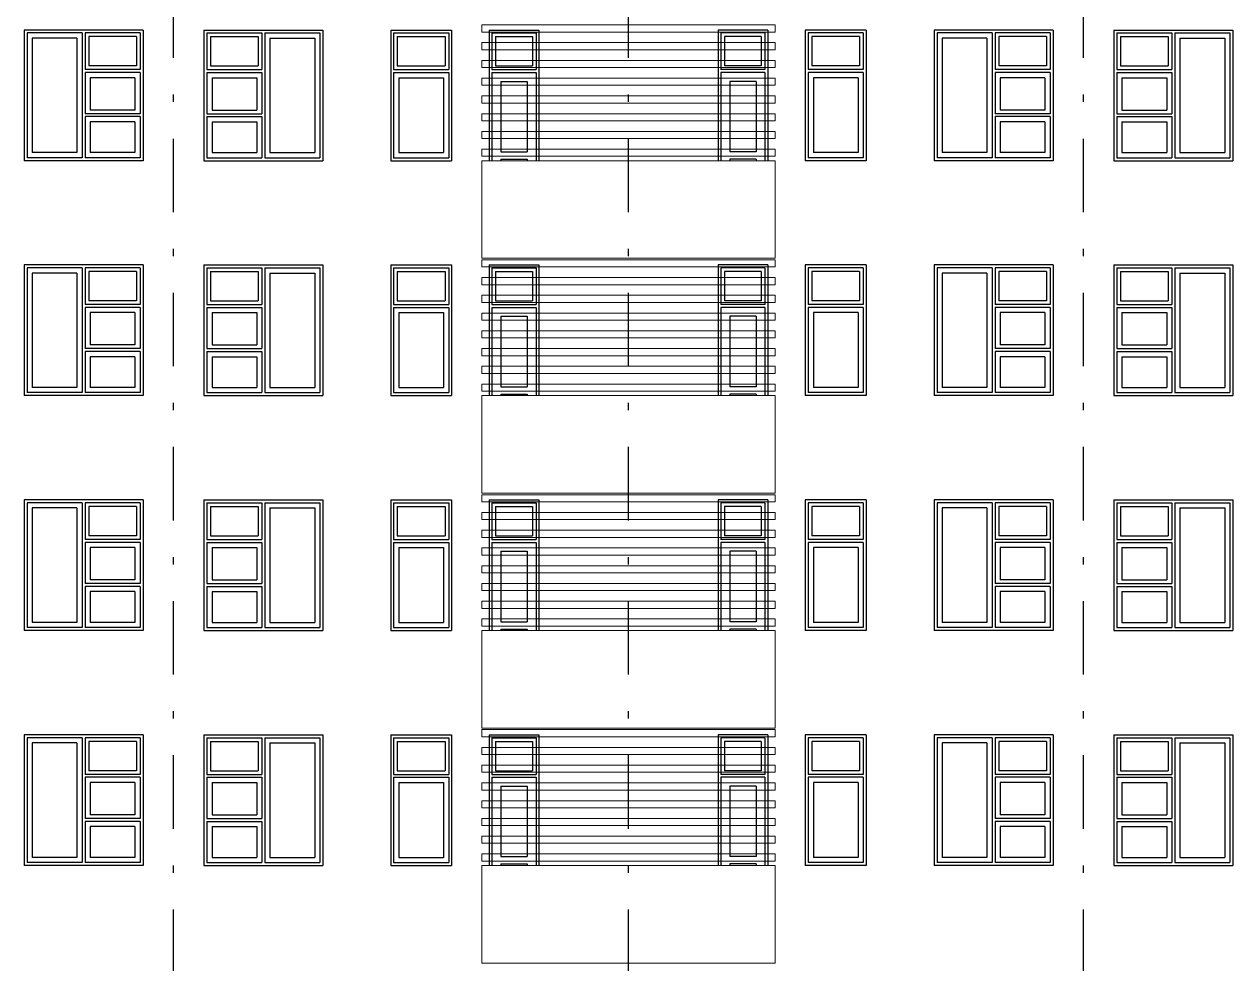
# Model space of a CAD drawing. Header units: millimetres. Extents: x 1676 to 1802, y 1105 to 1194.
# Drawn here: x 1722 to 1738.47, y 1149.89 to 1162.69 of the extents above; entities that cross this region are included whole.
import ezdxf

# ---------------------------------------------------------------- set-up
doc = ezdxf.new("R2010")
doc.units = ezdxf.units.MM
doc.linetypes.add('DASHDOT', pattern=[1, 0.5, -0.25, 0, -0.25])
doc.layers.add('ars', color=11, linetype='Continuous', lineweight=0)
doc.layers.add('lan', color=7, linetype='Continuous', lineweight=15)
doc.layers.add('as', color=1, linetype='Continuous', plot=False)
doc.layers.add('Kusen', color=30, linetype='Continuous')

msp = doc.modelspace()

# ---------------------------------------------------------------- linework, layer by layer
at = {"layer": 'ars', "linetype": 'ByBlock'}
for points in [[(1728.238, 1162.58), (1732.238, 1162.58), (1732.238, 1162.677), (1728.238, 1162.677)], [(1728.238, 1162.338), (1732.238, 1162.338), (1732.238, 1162.435), (1728.238, 1162.435)], [(1728.238, 1162.096), (1732.238, 1162.096), (1732.238, 1162.193), (1728.238, 1162.193)], [(1728.238, 1161.854), (1732.238, 1161.854), (1732.238, 1161.951), (1728.238, 1161.951)], [(1728.238, 1161.612), (1732.238, 1161.612), (1732.238, 1161.709), (1728.238, 1161.709)], [(1728.238, 1161.371), (1732.238, 1161.371), (1732.238, 1161.467), (1728.238, 1161.467)], [(1728.238, 1161.129), (1732.238, 1161.129), (1732.238, 1161.226), (1728.238, 1161.226)], [(1728.238, 1160.887), (1732.238, 1160.887), (1732.238, 1160.984), (1728.238, 1160.984)], [(1728.238, 1159.38), (1732.238, 1159.38), (1732.238, 1159.477), (1728.238, 1159.477)], [(1728.238, 1159.138), (1732.238, 1159.138), (1732.238, 1159.235), (1728.238, 1159.235)], [(1728.238, 1158.896), (1732.238, 1158.896), (1732.238, 1158.993), (1728.238, 1158.993)], [(1728.238, 1158.654), (1732.238, 1158.654), (1732.238, 1158.751), (1728.238, 1158.751)], [(1728.238, 1158.412), (1732.238, 1158.412), (1732.238, 1158.509), (1728.238, 1158.509)], [(1728.238, 1158.171), (1732.238, 1158.171), (1732.238, 1158.267), (1728.238, 1158.267)], [(1728.238, 1157.929), (1732.238, 1157.929), (1732.238, 1158.026), (1728.238, 1158.026)], [(1728.238, 1157.687), (1732.238, 1157.687), (1732.238, 1157.784), (1728.238, 1157.784)], [(1728.238, 1156.18), (1732.238, 1156.18), (1732.238, 1156.277), (1728.238, 1156.277)], [(1728.238, 1155.938), (1732.238, 1155.938), (1732.238, 1156.035), (1728.238, 1156.035)], [(1728.238, 1155.696), (1732.238, 1155.696), (1732.238, 1155.793), (1728.238, 1155.793)], [(1728.238, 1155.454), (1732.238, 1155.454), (1732.238, 1155.551), (1728.238, 1155.551)], [(1728.238, 1155.212), (1732.238, 1155.212), (1732.238, 1155.309), (1728.238, 1155.309)], [(1728.238, 1154.971), (1732.238, 1154.971), (1732.238, 1155.067), (1728.238, 1155.067)], [(1728.238, 1154.729), (1732.238, 1154.729), (1732.238, 1154.826), (1728.238, 1154.826)], [(1728.238, 1154.487), (1732.238, 1154.487), (1732.238, 1154.584), (1728.238, 1154.584)], [(1728.238, 1152.98), (1732.238, 1152.98), (1732.238, 1153.077), (1728.238, 1153.077)], [(1728.238, 1152.738), (1732.238, 1152.738), (1732.238, 1152.835), (1728.238, 1152.835)], [(1728.238, 1152.496), (1732.238, 1152.496), (1732.238, 1152.593), (1728.238, 1152.593)], [(1728.238, 1152.254), (1732.238, 1152.254), (1732.238, 1152.351), (1728.238, 1152.351)], [(1728.238, 1152.012), (1732.238, 1152.012), (1732.238, 1152.109), (1728.238, 1152.109)], [(1728.238, 1151.771), (1732.238, 1151.771), (1732.238, 1151.867), (1728.238, 1151.867)], [(1728.238, 1151.529), (1732.238, 1151.529), (1732.238, 1151.626), (1728.238, 1151.626)], [(1728.238, 1151.287), (1732.238, 1151.287), (1732.238, 1151.384), (1728.238, 1151.384)]]:
    msp.add_lwpolyline(points, close=True, dxfattribs=at)
at = {"layer": 'as', "linetype": 'DASHDOT', "ltscale": 2}
for p, q in [((1724.038, 1120.227), (1724.038, 1177.027)), ((1730.238, 1120.227), (1730.238, 1177.027)), ((1736.438, 1120.227), (1736.438, 1177.027))]:
    msp.add_line(p, q, dxfattribs=at)
at = {"layer": 'Kusen', "linetype": 'ByBlock'}
for p, q in [((1722.003, 1162.607), (1722.003, 1160.827)), ((1723.623, 1162.607), (1722.003, 1162.607)), ((1722.043, 1162.567), (1722.043, 1160.867)), ((1722.793, 1162.567), (1722.043, 1162.567)), ((1722.723, 1162.497), (1722.113, 1162.497)), ((1722.113, 1162.497), (1722.113, 1160.937)), ((1722.723, 1162.497), (1722.723, 1160.937)), ((1722.793, 1162.567), (1722.793, 1160.867)), ((1722.833, 1162.567), (1722.833, 1162.067)), ((1723.583, 1162.567), (1722.833, 1162.567)), ((1722.883, 1162.517), (1722.883, 1162.117)), ((1723.533, 1162.517), (1722.883, 1162.517)), ((1723.533, 1162.517), (1723.533, 1162.117)), ((1723.583, 1162.567), (1723.583, 1162.067)), ((1723.623, 1162.607), (1723.623, 1160.827)), ((1724.453, 1162.607), (1724.453, 1160.827)), ((1724.453, 1162.607), (1726.073, 1162.607)), ((1724.493, 1162.567), (1724.493, 1162.067)), ((1724.493, 1162.567), (1725.243, 1162.567)), ((1724.543, 1162.517), (1724.543, 1162.117)), ((1724.543, 1162.517), (1725.193, 1162.517)), ((1725.193, 1162.517), (1725.193, 1162.117)), ((1725.243, 1162.567), (1725.243, 1162.067)), ((1725.283, 1162.567), (1725.283, 1160.867)), ((1725.283, 1162.567), (1726.033, 1162.567)), ((1725.353, 1162.497), (1725.963, 1162.497)), ((1725.353, 1162.497), (1725.353, 1160.937)), ((1725.963, 1162.497), (1725.963, 1160.937)), ((1726.033, 1162.567), (1726.033, 1160.867)), ((1726.073, 1162.607), (1726.073, 1160.827)), ((1726.998, 1162.607), (1726.998, 1160.827)), ((1726.998, 1162.607), (1727.828, 1162.607)), ((1727.038, 1162.567), (1727.038, 1162.067)), ((1727.038, 1162.567), (1727.788, 1162.567)), ((1727.088, 1162.517), (1727.088, 1162.117)), ((1727.088, 1162.517), (1727.738, 1162.517)), ((1727.738, 1162.517), (1727.738, 1162.117)), ((1727.788, 1162.567), (1727.788, 1162.067)), ((1727.828, 1162.607), (1727.828, 1160.827)), ((1728.338, 1162.607), (1728.338, 1160.827)), ((1728.338, 1162.607), (1729.018, 1162.607)), ((1728.378, 1162.567), (1728.378, 1162.067)), ((1728.378, 1162.567), (1728.978, 1162.567)), ((1728.428, 1162.517), (1728.428, 1162.117)), ((1728.428, 1162.517), (1728.928, 1162.517)), ((1728.928, 1162.517), (1728.928, 1162.117)), ((1728.978, 1162.567), (1728.978, 1162.067)), ((1729.018, 1162.607), (1729.018, 1160.827)), ((1731.458, 1162.607), (1731.458, 1160.827)), ((1732.138, 1162.607), (1731.458, 1162.607)), ((1731.498, 1162.567), (1731.498, 1162.067)), ((1732.098, 1162.567), (1731.498, 1162.567)), ((1731.548, 1162.517), (1731.548, 1162.117)), ((1732.048, 1162.517), (1731.548, 1162.517)), ((1732.048, 1162.517), (1732.048, 1162.117)), ((1732.098, 1162.567), (1732.098, 1162.067)), ((1732.138, 1162.607), (1732.138, 1160.827)), ((1732.648, 1162.607), (1732.648, 1160.827)), ((1733.478, 1162.607), (1732.648, 1162.607)), ((1732.688, 1162.567), (1732.688, 1162.067)), ((1733.438, 1162.567), (1732.688, 1162.567)), ((1732.738, 1162.517), (1732.738, 1162.117)), ((1733.388, 1162.517), (1732.738, 1162.517)), ((1733.388, 1162.517), (1733.388, 1162.117)), ((1733.438, 1162.567), (1733.438, 1162.067)), ((1733.478, 1162.607), (1733.478, 1160.827)), ((1734.403, 1162.607), (1734.403, 1160.827)), ((1736.023, 1162.607), (1734.403, 1162.607)), ((1734.443, 1162.567), (1734.443, 1160.867)), ((1735.193, 1162.567), (1734.443, 1162.567)), ((1735.123, 1162.497), (1734.513, 1162.497)), ((1734.513, 1162.497), (1734.513, 1160.937)), ((1735.123, 1162.497), (1735.123, 1160.937)), ((1735.193, 1162.567), (1735.193, 1160.867)), ((1735.233, 1162.567), (1735.233, 1162.067)), ((1735.983, 1162.567), (1735.233, 1162.567)), ((1735.283, 1162.517), (1735.283, 1162.117)), ((1735.933, 1162.517), (1735.283, 1162.517)), ((1735.933, 1162.517), (1735.933, 1162.117)), ((1735.983, 1162.567), (1735.983, 1162.067)), ((1736.023, 1162.607), (1736.023, 1160.827)), ((1736.853, 1162.607), (1736.853, 1160.827)), ((1736.853, 1162.607), (1738.473, 1162.607)), ((1736.893, 1162.567), (1736.893, 1162.067)), ((1736.893, 1162.567), (1737.643, 1162.567)), ((1736.943, 1162.517), (1736.943, 1162.117)), ((1736.943, 1162.517), (1737.593, 1162.517)), ((1737.593, 1162.517), (1737.593, 1162.117)), ((1737.643, 1162.567), (1737.643, 1162.067)), ((1737.683, 1162.567), (1737.683, 1160.867)), ((1737.683, 1162.567), (1738.433, 1162.567)), ((1737.753, 1162.497), (1738.363, 1162.497)), ((1737.753, 1162.497), (1737.753, 1160.937)), ((1738.363, 1162.497), (1738.363, 1160.937)), ((1738.433, 1162.567), (1738.433, 1160.867)), ((1738.473, 1162.607), (1738.473, 1160.827)), ((1722.043, 1162.067), (1722.043, 1162.027)), ((1723.583, 1162.067), (1722.833, 1162.067)), ((1722.833, 1162.027), (1722.833, 1161.467)), ((1723.583, 1162.027), (1722.833, 1162.027)), ((1723.533, 1162.117), (1722.883, 1162.117)), ((1723.583, 1162.027), (1723.583, 1161.467)), ((1724.493, 1162.067), (1725.243, 1162.067)), ((1724.493, 1162.027), (1724.493, 1161.467)), ((1724.493, 1162.027), (1725.243, 1162.027)), ((1724.543, 1162.117), (1725.193, 1162.117)), ((1725.243, 1162.027), (1725.243, 1161.467)), ((1726.033, 1162.067), (1726.033, 1162.027)), ((1727.038, 1162.067), (1727.788, 1162.067)), ((1727.038, 1162.027), (1727.038, 1160.867)), ((1727.038, 1162.027), (1727.788, 1162.027)), ((1727.088, 1162.117), (1727.738, 1162.117)), ((1727.788, 1162.027), (1727.788, 1160.867)), ((1728.378, 1162.067), (1728.978, 1162.067)), ((1728.378, 1162.027), (1728.378, 1160.827)), ((1728.378, 1162.027), (1728.978, 1162.027)), ((1728.428, 1162.117), (1728.928, 1162.117)), ((1728.978, 1162.027), (1728.978, 1160.827)), ((1732.098, 1162.067), (1731.498, 1162.067)), ((1731.498, 1162.027), (1731.498, 1160.827)), ((1732.098, 1162.027), (1731.498, 1162.027)), ((1732.048, 1162.117), (1731.548, 1162.117)), ((1732.098, 1162.027), (1732.098, 1160.827)), ((1733.438, 1162.067), (1732.688, 1162.067)), ((1732.688, 1162.027), (1732.688, 1160.867)), ((1733.438, 1162.027), (1732.688, 1162.027)), ((1733.388, 1162.117), (1732.738, 1162.117)), ((1733.438, 1162.027), (1733.438, 1160.867)), ((1734.443, 1162.067), (1734.443, 1162.027)), ((1735.983, 1162.067), (1735.233, 1162.067)), ((1735.233, 1162.027), (1735.233, 1161.467)), ((1735.983, 1162.027), (1735.233, 1162.027)), ((1735.933, 1162.117), (1735.283, 1162.117)), ((1735.983, 1162.027), (1735.983, 1161.467)), ((1736.893, 1162.067), (1737.643, 1162.067)), ((1736.893, 1162.027), (1736.893, 1161.467)), ((1736.893, 1162.027), (1737.643, 1162.027)), ((1736.943, 1162.117), (1737.593, 1162.117)), ((1737.643, 1162.027), (1737.643, 1161.467)), ((1738.433, 1162.067), (1738.433, 1162.027)), ((1722.903, 1161.957), (1722.903, 1161.517)), ((1723.513, 1161.957), (1722.903, 1161.957)), ((1723.513, 1161.957), (1723.513, 1161.517)), ((1724.563, 1161.957), (1724.563, 1161.517)), ((1724.563, 1161.957), (1725.173, 1161.957)), ((1725.173, 1161.957), (1725.173, 1161.517)), ((1727.108, 1161.957), (1727.108, 1160.937)), ((1727.108, 1161.957), (1727.718, 1161.957)), ((1727.718, 1161.957), (1727.718, 1160.937)), ((1728.498, 1161.907), (1728.498, 1160.947)), ((1728.498, 1161.907), (1728.858, 1161.907)), ((1728.858, 1161.907), (1728.858, 1160.947)), ((1731.618, 1161.907), (1731.618, 1160.947)), ((1731.978, 1161.907), (1731.618, 1161.907)), ((1731.978, 1161.907), (1731.978, 1160.947)), ((1732.758, 1161.957), (1732.758, 1160.937)), ((1733.368, 1161.957), (1732.758, 1161.957)), ((1733.368, 1161.957), (1733.368, 1160.937)), ((1735.303, 1161.957), (1735.303, 1161.517)), ((1735.913, 1161.957), (1735.303, 1161.957)), ((1735.913, 1161.957), (1735.913, 1161.517)), ((1736.963, 1161.957), (1736.963, 1161.517)), ((1736.963, 1161.957), (1737.573, 1161.957)), ((1737.573, 1161.957), (1737.573, 1161.517)), ((1723.583, 1161.467), (1722.833, 1161.467)), ((1723.513, 1161.517), (1722.903, 1161.517)), ((1724.493, 1161.467), (1725.243, 1161.467)), ((1724.563, 1161.517), (1725.173, 1161.517)), ((1735.983, 1161.467), (1735.233, 1161.467)), ((1735.913, 1161.517), (1735.303, 1161.517)), ((1736.893, 1161.467), (1737.643, 1161.467)), ((1736.963, 1161.517), (1737.573, 1161.517)), ((1722.833, 1161.427), (1722.833, 1160.867)), ((1723.583, 1161.427), (1722.833, 1161.427)), ((1722.903, 1161.357), (1722.903, 1160.937)), ((1723.513, 1161.357), (1722.903, 1161.357)), ((1723.513, 1161.357), (1723.513, 1160.937)), ((1723.583, 1161.427), (1723.583, 1160.867)), ((1724.493, 1161.427), (1724.493, 1160.867)), ((1724.493, 1161.427), (1725.243, 1161.427)), ((1724.563, 1161.357), (1724.563, 1160.937)), ((1724.563, 1161.357), (1725.173, 1161.357)), ((1725.173, 1161.357), (1725.173, 1160.937)), ((1725.243, 1161.427), (1725.243, 1160.867)), ((1735.233, 1161.427), (1735.233, 1160.867)), ((1735.983, 1161.427), (1735.233, 1161.427)), ((1735.303, 1161.357), (1735.303, 1160.937)), ((1735.913, 1161.357), (1735.303, 1161.357)), ((1735.913, 1161.357), (1735.913, 1160.937)), ((1735.983, 1161.427), (1735.983, 1160.867)), ((1736.893, 1161.427), (1736.893, 1160.867)), ((1736.893, 1161.427), (1737.643, 1161.427)), ((1736.963, 1161.357), (1736.963, 1160.937)), ((1736.963, 1161.357), (1737.573, 1161.357)), ((1737.573, 1161.357), (1737.573, 1160.937)), ((1737.643, 1161.427), (1737.643, 1160.867)), ((1723.623, 1160.827), (1722.003, 1160.827)), ((1722.793, 1160.867), (1722.043, 1160.867)), ((1722.723, 1160.937), (1722.113, 1160.937)), ((1723.583, 1160.867), (1722.833, 1160.867)), ((1723.513, 1160.937), (1722.903, 1160.937)), ((1724.453, 1160.827), (1726.073, 1160.827)), ((1724.493, 1160.867), (1725.243, 1160.867)), ((1724.563, 1160.937), (1725.173, 1160.937)), ((1725.283, 1160.867), (1726.033, 1160.867)), ((1725.353, 1160.937), (1725.963, 1160.937)), ((1726.998, 1160.827), (1727.828, 1160.827)), ((1727.038, 1160.867), (1727.788, 1160.867)), ((1727.108, 1160.937), (1727.718, 1160.937)), ((1728.498, 1160.947), (1728.858, 1160.947)), ((1728.498, 1160.847), (1728.498, 1160.827)), ((1728.498, 1160.847), (1728.858, 1160.847)), ((1728.858, 1160.847), (1728.858, 1160.827)), ((1731.978, 1160.947), (1731.618, 1160.947)), ((1731.618, 1160.847), (1731.618, 1160.827)), ((1731.978, 1160.847), (1731.618, 1160.847)), ((1731.978, 1160.847), (1731.978, 1160.827)), ((1733.478, 1160.827), (1732.648, 1160.827)), ((1733.438, 1160.867), (1732.688, 1160.867)), ((1733.368, 1160.937), (1732.758, 1160.937)), ((1736.023, 1160.827), (1734.403, 1160.827)), ((1735.193, 1160.867), (1734.443, 1160.867)), ((1735.123, 1160.937), (1734.513, 1160.937)), ((1735.983, 1160.867), (1735.233, 1160.867)), ((1735.913, 1160.937), (1735.303, 1160.937)), ((1736.853, 1160.827), (1738.473, 1160.827)), ((1736.893, 1160.867), (1737.643, 1160.867)), ((1736.963, 1160.937), (1737.573, 1160.937)), ((1737.683, 1160.867), (1738.433, 1160.867)), ((1737.753, 1160.937), (1738.363, 1160.937)), ((1722.003, 1159.407), (1722.003, 1157.627)), ((1723.623, 1159.407), (1722.003, 1159.407)), ((1722.043, 1159.367), (1722.043, 1157.667)), ((1722.793, 1159.367), (1722.043, 1159.367)), ((1722.793, 1159.367), (1722.793, 1157.667)), ((1722.833, 1159.367), (1722.833, 1158.867)), ((1723.583, 1159.367), (1722.833, 1159.367)), ((1723.583, 1159.367), (1723.583, 1158.867)), ((1723.623, 1159.407), (1723.623, 1157.627)), ((1724.453, 1159.407), (1724.453, 1157.627)), ((1724.453, 1159.407), (1726.073, 1159.407)), ((1724.493, 1159.367), (1724.493, 1158.867)), ((1724.493, 1159.367), (1725.243, 1159.367)), ((1725.243, 1159.367), (1725.243, 1158.867)), ((1725.283, 1159.367), (1725.283, 1157.667)), ((1725.283, 1159.367), (1726.033, 1159.367)), ((1726.033, 1159.367), (1726.033, 1157.667)), ((1726.073, 1159.407), (1726.073, 1157.627)), ((1726.998, 1159.407), (1726.998, 1157.627)), ((1726.998, 1159.407), (1727.828, 1159.407)), ((1727.038, 1159.367), (1727.038, 1158.867)), ((1727.038, 1159.367), (1727.788, 1159.367)), ((1727.788, 1159.367), (1727.788, 1158.867)), ((1727.828, 1159.407), (1727.828, 1157.627)), ((1728.338, 1159.407), (1728.338, 1157.627)), ((1728.338, 1159.407), (1729.018, 1159.407)), ((1728.378, 1159.367), (1728.378, 1158.867)), ((1728.378, 1159.367), (1728.978, 1159.367)), ((1728.978, 1159.367), (1728.978, 1158.867)), ((1729.018, 1159.407), (1729.018, 1157.627)), ((1731.458, 1159.407), (1731.458, 1157.627)), ((1732.138, 1159.407), (1731.458, 1159.407)), ((1731.498, 1159.367), (1731.498, 1158.867)), ((1732.098, 1159.367), (1731.498, 1159.367)), ((1732.098, 1159.367), (1732.098, 1158.867)), ((1732.138, 1159.407), (1732.138, 1157.627)), ((1732.648, 1159.407), (1732.648, 1157.627)), ((1733.478, 1159.407), (1732.648, 1159.407)), ((1732.688, 1159.367), (1732.688, 1158.867)), ((1733.438, 1159.367), (1732.688, 1159.367)), ((1733.438, 1159.367), (1733.438, 1158.867)), ((1733.478, 1159.407), (1733.478, 1157.627)), ((1734.403, 1159.407), (1734.403, 1157.627)), ((1736.023, 1159.407), (1734.403, 1159.407)), ((1734.443, 1159.367), (1734.443, 1157.667)), ((1735.193, 1159.367), (1734.443, 1159.367)), ((1735.193, 1159.367), (1735.193, 1157.667)), ((1735.233, 1159.367), (1735.233, 1158.867)), ((1735.983, 1159.367), (1735.233, 1159.367)), ((1735.983, 1159.367), (1735.983, 1158.867)), ((1736.023, 1159.407), (1736.023, 1157.627)), ((1736.853, 1159.407), (1736.853, 1157.627)), ((1736.853, 1159.407), (1738.473, 1159.407)), ((1736.893, 1159.367), (1736.893, 1158.867)), ((1736.893, 1159.367), (1737.643, 1159.367)), ((1737.643, 1159.367), (1737.643, 1158.867)), ((1737.683, 1159.367), (1737.683, 1157.667)), ((1737.683, 1159.367), (1738.433, 1159.367)), ((1738.433, 1159.367), (1738.433, 1157.667)), ((1738.473, 1159.407), (1738.473, 1157.627)), ((1722.723, 1159.297), (1722.113, 1159.297)), ((1722.113, 1159.297), (1722.113, 1157.737)), ((1722.723, 1159.297), (1722.723, 1157.737)), ((1722.883, 1159.317), (1722.883, 1158.917)), ((1723.533, 1159.317), (1722.883, 1159.317)), ((1723.533, 1159.317), (1723.533, 1158.917)), ((1724.543, 1159.317), (1724.543, 1158.917)), ((1724.543, 1159.317), (1725.193, 1159.317)), ((1725.193, 1159.317), (1725.193, 1158.917)), ((1725.353, 1159.297), (1725.963, 1159.297)), ((1725.353, 1159.297), (1725.353, 1157.737)), ((1725.963, 1159.297), (1725.963, 1157.737)), ((1727.088, 1159.317), (1727.088, 1158.917)), ((1727.088, 1159.317), (1727.738, 1159.317)), ((1727.738, 1159.317), (1727.738, 1158.917)), ((1728.428, 1159.317), (1728.428, 1158.917)), ((1728.428, 1159.317), (1728.928, 1159.317)), ((1728.928, 1159.317), (1728.928, 1158.917)), ((1731.548, 1159.317), (1731.548, 1158.917)), ((1732.048, 1159.317), (1731.548, 1159.317)), ((1732.048, 1159.317), (1732.048, 1158.917)), ((1732.738, 1159.317), (1732.738, 1158.917)), ((1733.388, 1159.317), (1732.738, 1159.317)), ((1733.388, 1159.317), (1733.388, 1158.917)), ((1735.123, 1159.297), (1734.513, 1159.297)), ((1734.513, 1159.297), (1734.513, 1157.737)), ((1735.123, 1159.297), (1735.123, 1157.737)), ((1735.283, 1159.317), (1735.283, 1158.917)), ((1735.933, 1159.317), (1735.283, 1159.317)), ((1735.933, 1159.317), (1735.933, 1158.917)), ((1736.943, 1159.317), (1736.943, 1158.917)), ((1736.943, 1159.317), (1737.593, 1159.317)), ((1737.593, 1159.317), (1737.593, 1158.917)), ((1737.753, 1159.297), (1738.363, 1159.297)), ((1737.753, 1159.297), (1737.753, 1157.737)), ((1738.363, 1159.297), (1738.363, 1157.737)), ((1722.043, 1158.867), (1722.043, 1158.827)), ((1723.583, 1158.867), (1722.833, 1158.867)), ((1723.533, 1158.917), (1722.883, 1158.917)), ((1724.493, 1158.867), (1725.243, 1158.867)), ((1724.543, 1158.917), (1725.193, 1158.917)), ((1726.033, 1158.867), (1726.033, 1158.827)), ((1727.038, 1158.867), (1727.788, 1158.867)), ((1727.088, 1158.917), (1727.738, 1158.917)), ((1728.378, 1158.867), (1728.978, 1158.867)), ((1728.428, 1158.917), (1728.928, 1158.917)), ((1732.098, 1158.867), (1731.498, 1158.867)), ((1732.048, 1158.917), (1731.548, 1158.917)), ((1733.438, 1158.867), (1732.688, 1158.867)), ((1733.388, 1158.917), (1732.738, 1158.917)), ((1734.443, 1158.867), (1734.443, 1158.827)), ((1735.983, 1158.867), (1735.233, 1158.867)), ((1735.933, 1158.917), (1735.283, 1158.917)), ((1736.893, 1158.867), (1737.643, 1158.867)), ((1736.943, 1158.917), (1737.593, 1158.917)), ((1738.433, 1158.867), (1738.433, 1158.827)), ((1722.833, 1158.827), (1722.833, 1158.267)), ((1723.583, 1158.827), (1722.833, 1158.827)), ((1722.903, 1158.757), (1722.903, 1158.317)), ((1723.513, 1158.757), (1722.903, 1158.757)), ((1723.513, 1158.757), (1723.513, 1158.317)), ((1723.583, 1158.827), (1723.583, 1158.267)), ((1724.493, 1158.827), (1724.493, 1158.267)), ((1724.493, 1158.827), (1725.243, 1158.827)), ((1724.563, 1158.757), (1724.563, 1158.317)), ((1724.563, 1158.757), (1725.173, 1158.757)), ((1725.173, 1158.757), (1725.173, 1158.317)), ((1725.243, 1158.827), (1725.243, 1158.267)), ((1727.038, 1158.827), (1727.038, 1157.667)), ((1727.038, 1158.827), (1727.788, 1158.827)), ((1727.108, 1158.757), (1727.108, 1157.737)), ((1727.108, 1158.757), (1727.718, 1158.757)), ((1727.718, 1158.757), (1727.718, 1157.737)), ((1727.788, 1158.827), (1727.788, 1157.667)), ((1728.378, 1158.827), (1728.378, 1157.627)), ((1728.378, 1158.827), (1728.978, 1158.827)), ((1728.498, 1158.707), (1728.498, 1157.747)), ((1728.498, 1158.707), (1728.858, 1158.707)), ((1728.858, 1158.707), (1728.858, 1157.747)), ((1728.978, 1158.827), (1728.978, 1157.627)), ((1731.498, 1158.827), (1731.498, 1157.627)), ((1732.098, 1158.827), (1731.498, 1158.827)), ((1731.618, 1158.707), (1731.618, 1157.747)), ((1731.978, 1158.707), (1731.618, 1158.707)), ((1731.978, 1158.707), (1731.978, 1157.747)), ((1732.098, 1158.827), (1732.098, 1157.627)), ((1732.688, 1158.827), (1732.688, 1157.667)), ((1733.438, 1158.827), (1732.688, 1158.827)), ((1732.758, 1158.757), (1732.758, 1157.737)), ((1733.368, 1158.757), (1732.758, 1158.757)), ((1733.368, 1158.757), (1733.368, 1157.737)), ((1733.438, 1158.827), (1733.438, 1157.667)), ((1735.233, 1158.827), (1735.233, 1158.267)), ((1735.983, 1158.827), (1735.233, 1158.827)), ((1735.303, 1158.757), (1735.303, 1158.317)), ((1735.913, 1158.757), (1735.303, 1158.757)), ((1735.913, 1158.757), (1735.913, 1158.317)), ((1735.983, 1158.827), (1735.983, 1158.267)), ((1736.893, 1158.827), (1736.893, 1158.267)), ((1736.893, 1158.827), (1737.643, 1158.827)), ((1736.963, 1158.757), (1736.963, 1158.317)), ((1736.963, 1158.757), (1737.573, 1158.757)), ((1737.573, 1158.757), (1737.573, 1158.317)), ((1737.643, 1158.827), (1737.643, 1158.267)), ((1723.583, 1158.267), (1722.833, 1158.267)), ((1722.833, 1158.227), (1722.833, 1157.667)), ((1723.583, 1158.227), (1722.833, 1158.227)), ((1723.513, 1158.317), (1722.903, 1158.317)), ((1723.583, 1158.227), (1723.583, 1157.667)), ((1724.493, 1158.267), (1725.243, 1158.267)), ((1724.493, 1158.227), (1724.493, 1157.667)), ((1724.493, 1158.227), (1725.243, 1158.227)), ((1724.563, 1158.317), (1725.173, 1158.317)), ((1725.243, 1158.227), (1725.243, 1157.667)), ((1735.983, 1158.267), (1735.233, 1158.267)), ((1735.233, 1158.227), (1735.233, 1157.667)), ((1735.983, 1158.227), (1735.233, 1158.227)), ((1735.913, 1158.317), (1735.303, 1158.317)), ((1735.983, 1158.227), (1735.983, 1157.667)), ((1736.893, 1158.267), (1737.643, 1158.267)), ((1736.893, 1158.227), (1736.893, 1157.667)), ((1736.893, 1158.227), (1737.643, 1158.227)), ((1736.963, 1158.317), (1737.573, 1158.317)), ((1737.643, 1158.227), (1737.643, 1157.667)), ((1722.903, 1158.157), (1722.903, 1157.737)), ((1723.513, 1158.157), (1722.903, 1158.157)), ((1723.513, 1158.157), (1723.513, 1157.737)), ((1724.563, 1158.157), (1724.563, 1157.737)), ((1724.563, 1158.157), (1725.173, 1158.157)), ((1725.173, 1158.157), (1725.173, 1157.737)), ((1735.303, 1158.157), (1735.303, 1157.737)), ((1735.913, 1158.157), (1735.303, 1158.157)), ((1735.913, 1158.157), (1735.913, 1157.737)), ((1736.963, 1158.157), (1736.963, 1157.737)), ((1736.963, 1158.157), (1737.573, 1158.157)), ((1737.573, 1158.157), (1737.573, 1157.737)), ((1722.723, 1157.737), (1722.113, 1157.737)), ((1723.513, 1157.737), (1722.903, 1157.737)), ((1724.563, 1157.737), (1725.173, 1157.737)), ((1725.353, 1157.737), (1725.963, 1157.737)), ((1727.108, 1157.737), (1727.718, 1157.737)), ((1728.498, 1157.747), (1728.858, 1157.747)), ((1731.978, 1157.747), (1731.618, 1157.747)), ((1733.368, 1157.737), (1732.758, 1157.737)), ((1735.123, 1157.737), (1734.513, 1157.737)), ((1735.913, 1157.737), (1735.303, 1157.737)), ((1736.963, 1157.737), (1737.573, 1157.737)), ((1737.753, 1157.737), (1738.363, 1157.737)), ((1723.623, 1157.627), (1722.003, 1157.627)), ((1722.793, 1157.667), (1722.043, 1157.667)), ((1723.583, 1157.667), (1722.833, 1157.667)), ((1724.453, 1157.627), (1726.073, 1157.627)), ((1724.493, 1157.667), (1725.243, 1157.667)), ((1725.283, 1157.667), (1726.033, 1157.667)), ((1726.998, 1157.627), (1727.828, 1157.627)), ((1727.038, 1157.667), (1727.788, 1157.667)), ((1728.498, 1157.647), (1728.498, 1157.627)), ((1728.498, 1157.647), (1728.858, 1157.647)), ((1728.858, 1157.647), (1728.858, 1157.627)), ((1731.618, 1157.647), (1731.618, 1157.627)), ((1731.978, 1157.647), (1731.618, 1157.647)), ((1731.978, 1157.647), (1731.978, 1157.627)), ((1733.478, 1157.627), (1732.648, 1157.627)), ((1733.438, 1157.667), (1732.688, 1157.667)), ((1736.023, 1157.627), (1734.403, 1157.627)), ((1735.193, 1157.667), (1734.443, 1157.667)), ((1735.983, 1157.667), (1735.233, 1157.667)), ((1736.853, 1157.627), (1738.473, 1157.627)), ((1736.893, 1157.667), (1737.643, 1157.667)), ((1737.683, 1157.667), (1738.433, 1157.667)), ((1722.003, 1156.207), (1722.003, 1154.427)), ((1723.623, 1156.207), (1722.003, 1156.207)), ((1723.623, 1156.207), (1723.623, 1154.427)), ((1724.453, 1156.207), (1724.453, 1154.427)), ((1724.453, 1156.207), (1726.073, 1156.207)), ((1726.073, 1156.207), (1726.073, 1154.427)), ((1726.998, 1156.207), (1726.998, 1154.427)), ((1726.998, 1156.207), (1727.828, 1156.207)), ((1727.828, 1156.207), (1727.828, 1154.427)), ((1728.338, 1156.207), (1728.338, 1154.427)), ((1728.338, 1156.207), (1729.018, 1156.207)), ((1729.018, 1156.207), (1729.018, 1154.427)), ((1731.458, 1156.207), (1731.458, 1154.427)), ((1732.138, 1156.207), (1731.458, 1156.207)), ((1732.138, 1156.207), (1732.138, 1154.427)), ((1732.648, 1156.207), (1732.648, 1154.427)), ((1733.478, 1156.207), (1732.648, 1156.207)), ((1733.478, 1156.207), (1733.478, 1154.427)), ((1734.403, 1156.207), (1734.403, 1154.427)), ((1736.023, 1156.207), (1734.403, 1156.207)), ((1736.023, 1156.207), (1736.023, 1154.427)), ((1736.853, 1156.207), (1736.853, 1154.427)), ((1736.853, 1156.207), (1738.473, 1156.207)), ((1738.473, 1156.207), (1738.473, 1154.427)), ((1722.043, 1156.167), (1722.043, 1154.467)), ((1722.793, 1156.167), (1722.043, 1156.167)), ((1722.723, 1156.097), (1722.113, 1156.097)), ((1722.113, 1156.097), (1722.113, 1154.537)), ((1722.723, 1156.097), (1722.723, 1154.537)), ((1722.793, 1156.167), (1722.793, 1154.467)), ((1722.833, 1156.167), (1722.833, 1155.667)), ((1723.583, 1156.167), (1722.833, 1156.167)), ((1722.883, 1156.117), (1722.883, 1155.717)), ((1723.533, 1156.117), (1722.883, 1156.117)), ((1723.533, 1156.117), (1723.533, 1155.717)), ((1723.583, 1156.167), (1723.583, 1155.667)), ((1724.493, 1156.167), (1724.493, 1155.667)), ((1724.493, 1156.167), (1725.243, 1156.167)), ((1724.543, 1156.117), (1724.543, 1155.717)), ((1724.543, 1156.117), (1725.193, 1156.117)), ((1725.193, 1156.117), (1725.193, 1155.717)), ((1725.243, 1156.167), (1725.243, 1155.667)), ((1725.283, 1156.167), (1725.283, 1154.467)), ((1725.283, 1156.167), (1726.033, 1156.167)), ((1725.353, 1156.097), (1725.963, 1156.097)), ((1725.353, 1156.097), (1725.353, 1154.537)), ((1725.963, 1156.097), (1725.963, 1154.537)), ((1726.033, 1156.167), (1726.033, 1154.467)), ((1727.038, 1156.167), (1727.038, 1155.667)), ((1727.038, 1156.167), (1727.788, 1156.167)), ((1727.088, 1156.117), (1727.088, 1155.717)), ((1727.088, 1156.117), (1727.738, 1156.117)), ((1727.738, 1156.117), (1727.738, 1155.717)), ((1727.788, 1156.167), (1727.788, 1155.667)), ((1728.378, 1156.167), (1728.378, 1155.667)), ((1728.378, 1156.167), (1728.978, 1156.167)), ((1728.428, 1156.117), (1728.428, 1155.717)), ((1728.428, 1156.117), (1728.928, 1156.117)), ((1728.928, 1156.117), (1728.928, 1155.717)), ((1728.978, 1156.167), (1728.978, 1155.667)), ((1731.498, 1156.167), (1731.498, 1155.667)), ((1732.098, 1156.167), (1731.498, 1156.167)), ((1731.548, 1156.117), (1731.548, 1155.717)), ((1732.048, 1156.117), (1731.548, 1156.117)), ((1732.048, 1156.117), (1732.048, 1155.717)), ((1732.098, 1156.167), (1732.098, 1155.667)), ((1732.688, 1156.167), (1732.688, 1155.667)), ((1733.438, 1156.167), (1732.688, 1156.167)), ((1732.738, 1156.117), (1732.738, 1155.717)), ((1733.388, 1156.117), (1732.738, 1156.117)), ((1733.388, 1156.117), (1733.388, 1155.717)), ((1733.438, 1156.167), (1733.438, 1155.667)), ((1734.443, 1156.167), (1734.443, 1154.467)), ((1735.193, 1156.167), (1734.443, 1156.167)), ((1735.123, 1156.097), (1734.513, 1156.097)), ((1734.513, 1156.097), (1734.513, 1154.537)), ((1735.123, 1156.097), (1735.123, 1154.537)), ((1735.193, 1156.167), (1735.193, 1154.467)), ((1735.233, 1156.167), (1735.233, 1155.667)), ((1735.983, 1156.167), (1735.233, 1156.167)), ((1735.283, 1156.117), (1735.283, 1155.717)), ((1735.933, 1156.117), (1735.283, 1156.117)), ((1735.933, 1156.117), (1735.933, 1155.717)), ((1735.983, 1156.167), (1735.983, 1155.667)), ((1736.893, 1156.167), (1736.893, 1155.667)), ((1736.893, 1156.167), (1737.643, 1156.167)), ((1736.943, 1156.117), (1736.943, 1155.717)), ((1736.943, 1156.117), (1737.593, 1156.117)), ((1737.593, 1156.117), (1737.593, 1155.717)), ((1737.643, 1156.167), (1737.643, 1155.667)), ((1737.683, 1156.167), (1737.683, 1154.467)), ((1737.683, 1156.167), (1738.433, 1156.167)), ((1737.753, 1156.097), (1738.363, 1156.097)), ((1737.753, 1156.097), (1737.753, 1154.537)), ((1738.363, 1156.097), (1738.363, 1154.537)), ((1738.433, 1156.167), (1738.433, 1154.467)), ((1723.533, 1155.717), (1722.883, 1155.717)), ((1724.543, 1155.717), (1725.193, 1155.717)), ((1727.088, 1155.717), (1727.738, 1155.717)), ((1728.428, 1155.717), (1728.928, 1155.717)), ((1732.048, 1155.717), (1731.548, 1155.717)), ((1733.388, 1155.717), (1732.738, 1155.717)), ((1735.933, 1155.717), (1735.283, 1155.717)), ((1736.943, 1155.717), (1737.593, 1155.717)), ((1722.043, 1155.667), (1722.043, 1155.627)), ((1723.583, 1155.667), (1722.833, 1155.667)), ((1722.833, 1155.627), (1722.833, 1155.067)), ((1723.583, 1155.627), (1722.833, 1155.627)), ((1722.903, 1155.557), (1722.903, 1155.117)), ((1723.513, 1155.557), (1722.903, 1155.557)), ((1723.513, 1155.557), (1723.513, 1155.117)), ((1723.583, 1155.627), (1723.583, 1155.067)), ((1724.493, 1155.667), (1725.243, 1155.667)), ((1724.493, 1155.627), (1724.493, 1155.067)), ((1724.493, 1155.627), (1725.243, 1155.627)), ((1724.563, 1155.557), (1724.563, 1155.117)), ((1724.563, 1155.557), (1725.173, 1155.557)), ((1725.173, 1155.557), (1725.173, 1155.117)), ((1725.243, 1155.627), (1725.243, 1155.067)), ((1726.033, 1155.667), (1726.033, 1155.627)), ((1727.038, 1155.667), (1727.788, 1155.667)), ((1727.038, 1155.627), (1727.038, 1154.467)), ((1727.038, 1155.627), (1727.788, 1155.627)), ((1727.108, 1155.557), (1727.108, 1154.537)), ((1727.108, 1155.557), (1727.718, 1155.557)), ((1727.718, 1155.557), (1727.718, 1154.537)), ((1727.788, 1155.627), (1727.788, 1154.467)), ((1728.378, 1155.667), (1728.978, 1155.667)), ((1728.378, 1155.627), (1728.378, 1154.427)), ((1728.378, 1155.627), (1728.978, 1155.627)), ((1728.978, 1155.627), (1728.978, 1154.427)), ((1732.098, 1155.667), (1731.498, 1155.667)), ((1731.498, 1155.627), (1731.498, 1154.427)), ((1732.098, 1155.627), (1731.498, 1155.627)), ((1732.098, 1155.627), (1732.098, 1154.427)), ((1733.438, 1155.667), (1732.688, 1155.667)), ((1732.688, 1155.627), (1732.688, 1154.467)), ((1733.438, 1155.627), (1732.688, 1155.627)), ((1732.758, 1155.557), (1732.758, 1154.537)), ((1733.368, 1155.557), (1732.758, 1155.557)), ((1733.368, 1155.557), (1733.368, 1154.537)), ((1733.438, 1155.627), (1733.438, 1154.467)), ((1734.443, 1155.667), (1734.443, 1155.627)), ((1735.983, 1155.667), (1735.233, 1155.667)), ((1735.233, 1155.627), (1735.233, 1155.067)), ((1735.983, 1155.627), (1735.233, 1155.627)), ((1735.303, 1155.557), (1735.303, 1155.117)), ((1735.913, 1155.557), (1735.303, 1155.557)), ((1735.913, 1155.557), (1735.913, 1155.117)), ((1735.983, 1155.627), (1735.983, 1155.067)), ((1736.893, 1155.667), (1737.643, 1155.667)), ((1736.893, 1155.627), (1736.893, 1155.067)), ((1736.893, 1155.627), (1737.643, 1155.627)), ((1736.963, 1155.557), (1736.963, 1155.117)), ((1736.963, 1155.557), (1737.573, 1155.557)), ((1737.573, 1155.557), (1737.573, 1155.117)), ((1737.643, 1155.627), (1737.643, 1155.067)), ((1738.433, 1155.667), (1738.433, 1155.627)), ((1728.498, 1155.507), (1728.498, 1154.547)), ((1728.498, 1155.507), (1728.858, 1155.507)), ((1728.858, 1155.507), (1728.858, 1154.547)), ((1731.618, 1155.507), (1731.618, 1154.547)), ((1731.978, 1155.507), (1731.618, 1155.507)), ((1731.978, 1155.507), (1731.978, 1154.547)), ((1723.583, 1155.067), (1722.833, 1155.067)), ((1723.513, 1155.117), (1722.903, 1155.117)), ((1724.493, 1155.067), (1725.243, 1155.067)), ((1724.563, 1155.117), (1725.173, 1155.117)), ((1735.983, 1155.067), (1735.233, 1155.067)), ((1735.913, 1155.117), (1735.303, 1155.117)), ((1736.893, 1155.067), (1737.643, 1155.067)), ((1736.963, 1155.117), (1737.573, 1155.117)), ((1722.833, 1155.027), (1722.833, 1154.467)), ((1723.583, 1155.027), (1722.833, 1155.027)), ((1722.903, 1154.957), (1722.903, 1154.537)), ((1723.513, 1154.957), (1722.903, 1154.957)), ((1723.513, 1154.957), (1723.513, 1154.537)), ((1723.583, 1155.027), (1723.583, 1154.467)), ((1724.493, 1155.027), (1724.493, 1154.467)), ((1724.493, 1155.027), (1725.243, 1155.027)), ((1724.563, 1154.957), (1724.563, 1154.537)), ((1724.563, 1154.957), (1725.173, 1154.957)), ((1725.173, 1154.957), (1725.173, 1154.537)), ((1725.243, 1155.027), (1725.243, 1154.467)), ((1735.233, 1155.027), (1735.233, 1154.467)), ((1735.983, 1155.027), (1735.233, 1155.027)), ((1735.303, 1154.957), (1735.303, 1154.537)), ((1735.913, 1154.957), (1735.303, 1154.957)), ((1735.913, 1154.957), (1735.913, 1154.537)), ((1735.983, 1155.027), (1735.983, 1154.467)), ((1736.893, 1155.027), (1736.893, 1154.467)), ((1736.893, 1155.027), (1737.643, 1155.027)), ((1736.963, 1154.957), (1736.963, 1154.537)), ((1736.963, 1154.957), (1737.573, 1154.957)), ((1737.573, 1154.957), (1737.573, 1154.537)), ((1737.643, 1155.027), (1737.643, 1154.467)), ((1723.623, 1154.427), (1722.003, 1154.427)), ((1722.793, 1154.467), (1722.043, 1154.467)), ((1722.723, 1154.537), (1722.113, 1154.537)), ((1723.583, 1154.467), (1722.833, 1154.467)), ((1723.513, 1154.537), (1722.903, 1154.537)), ((1724.453, 1154.427), (1726.073, 1154.427)), ((1724.493, 1154.467), (1725.243, 1154.467)), ((1724.563, 1154.537), (1725.173, 1154.537)), ((1725.283, 1154.467), (1726.033, 1154.467)), ((1725.353, 1154.537), (1725.963, 1154.537)), ((1726.998, 1154.427), (1727.828, 1154.427)), ((1727.038, 1154.467), (1727.788, 1154.467)), ((1727.108, 1154.537), (1727.718, 1154.537)), ((1728.498, 1154.547), (1728.858, 1154.547)), ((1728.498, 1154.447), (1728.498, 1154.427)), ((1728.498, 1154.447), (1728.858, 1154.447)), ((1728.858, 1154.447), (1728.858, 1154.427)), ((1731.978, 1154.547), (1731.618, 1154.547)), ((1731.618, 1154.447), (1731.618, 1154.427)), ((1731.978, 1154.447), (1731.618, 1154.447)), ((1731.978, 1154.447), (1731.978, 1154.427)), ((1733.478, 1154.427), (1732.648, 1154.427)), ((1733.438, 1154.467), (1732.688, 1154.467)), ((1733.368, 1154.537), (1732.758, 1154.537)), ((1736.023, 1154.427), (1734.403, 1154.427)), ((1735.193, 1154.467), (1734.443, 1154.467)), ((1735.123, 1154.537), (1734.513, 1154.537)), ((1735.983, 1154.467), (1735.233, 1154.467)), ((1735.913, 1154.537), (1735.303, 1154.537)), ((1736.853, 1154.427), (1738.473, 1154.427)), ((1736.893, 1154.467), (1737.643, 1154.467)), ((1736.963, 1154.537), (1737.573, 1154.537)), ((1737.683, 1154.467), (1738.433, 1154.467)), ((1737.753, 1154.537), (1738.363, 1154.537)), ((1722.003, 1153.007), (1722.003, 1151.227)), ((1723.623, 1153.007), (1722.003, 1153.007)), ((1722.043, 1152.967), (1722.043, 1151.267)), ((1722.793, 1152.967), (1722.043, 1152.967)), ((1722.793, 1152.967), (1722.793, 1151.267)), ((1722.833, 1152.967), (1722.833, 1152.467)), ((1723.583, 1152.967), (1722.833, 1152.967)), ((1722.883, 1152.917), (1722.883, 1152.517)), ((1723.533, 1152.917), (1722.883, 1152.917)), ((1723.533, 1152.917), (1723.533, 1152.517)), ((1723.583, 1152.967), (1723.583, 1152.467)), ((1723.623, 1153.007), (1723.623, 1151.227)), ((1724.453, 1153.007), (1724.453, 1151.227)), ((1724.453, 1153.007), (1726.073, 1153.007)), ((1724.493, 1152.967), (1724.493, 1152.467)), ((1724.493, 1152.967), (1725.243, 1152.967)), ((1724.543, 1152.917), (1724.543, 1152.517)), ((1724.543, 1152.917), (1725.193, 1152.917)), ((1725.193, 1152.917), (1725.193, 1152.517)), ((1725.243, 1152.967), (1725.243, 1152.467)), ((1725.283, 1152.967), (1725.283, 1151.267)), ((1725.283, 1152.967), (1726.033, 1152.967)), ((1726.033, 1152.967), (1726.033, 1151.267)), ((1726.073, 1153.007), (1726.073, 1151.227)), ((1726.998, 1153.007), (1726.998, 1151.227)), ((1726.998, 1153.007), (1727.828, 1153.007)), ((1727.038, 1152.967), (1727.038, 1152.467)), ((1727.038, 1152.967), (1727.788, 1152.967)), ((1727.088, 1152.917), (1727.088, 1152.517)), ((1727.088, 1152.917), (1727.738, 1152.917)), ((1727.738, 1152.917), (1727.738, 1152.517)), ((1727.788, 1152.967), (1727.788, 1152.467)), ((1727.828, 1153.007), (1727.828, 1151.227)), ((1728.338, 1153.007), (1728.338, 1151.227)), ((1728.338, 1153.007), (1729.018, 1153.007)), ((1728.378, 1152.967), (1728.378, 1152.467)), ((1728.378, 1152.967), (1728.978, 1152.967)), ((1728.428, 1152.917), (1728.428, 1152.517)), ((1728.428, 1152.917), (1728.928, 1152.917)), ((1728.928, 1152.917), (1728.928, 1152.517)), ((1728.978, 1152.967), (1728.978, 1152.467)), ((1729.018, 1153.007), (1729.018, 1151.227)), ((1731.458, 1153.007), (1731.458, 1151.227)), ((1732.138, 1153.007), (1731.458, 1153.007)), ((1731.498, 1152.967), (1731.498, 1152.467)), ((1732.098, 1152.967), (1731.498, 1152.967)), ((1731.548, 1152.917), (1731.548, 1152.517)), ((1732.048, 1152.917), (1731.548, 1152.917)), ((1732.048, 1152.917), (1732.048, 1152.517)), ((1732.098, 1152.967), (1732.098, 1152.467)), ((1732.138, 1153.007), (1732.138, 1151.227)), ((1732.648, 1153.007), (1732.648, 1151.227)), ((1733.478, 1153.007), (1732.648, 1153.007)), ((1732.688, 1152.967), (1732.688, 1152.467)), ((1733.438, 1152.967), (1732.688, 1152.967)), ((1732.738, 1152.917), (1732.738, 1152.517)), ((1733.388, 1152.917), (1732.738, 1152.917)), ((1733.388, 1152.917), (1733.388, 1152.517)), ((1733.438, 1152.967), (1733.438, 1152.467)), ((1733.478, 1153.007), (1733.478, 1151.227)), ((1734.403, 1153.007), (1734.403, 1151.227)), ((1736.023, 1153.007), (1734.403, 1153.007)), ((1734.443, 1152.967), (1734.443, 1151.267)), ((1735.193, 1152.967), (1734.443, 1152.967)), ((1735.193, 1152.967), (1735.193, 1151.267)), ((1735.233, 1152.967), (1735.233, 1152.467)), ((1735.983, 1152.967), (1735.233, 1152.967)), ((1735.283, 1152.917), (1735.283, 1152.517)), ((1735.933, 1152.917), (1735.283, 1152.917)), ((1735.933, 1152.917), (1735.933, 1152.517)), ((1735.983, 1152.967), (1735.983, 1152.467)), ((1736.023, 1153.007), (1736.023, 1151.227)), ((1736.853, 1153.007), (1736.853, 1151.227)), ((1736.853, 1153.007), (1738.473, 1153.007)), ((1736.893, 1152.967), (1736.893, 1152.467)), ((1736.893, 1152.967), (1737.643, 1152.967)), ((1736.943, 1152.917), (1736.943, 1152.517)), ((1736.943, 1152.917), (1737.593, 1152.917)), ((1737.593, 1152.917), (1737.593, 1152.517)), ((1737.643, 1152.967), (1737.643, 1152.467)), ((1737.683, 1152.967), (1737.683, 1151.267)), ((1737.683, 1152.967), (1738.433, 1152.967)), ((1738.433, 1152.967), (1738.433, 1151.267)), ((1738.473, 1153.007), (1738.473, 1151.227)), ((1722.723, 1152.897), (1722.113, 1152.897)), ((1722.113, 1152.897), (1722.113, 1151.337)), ((1722.723, 1152.897), (1722.723, 1151.337)), ((1725.353, 1152.897), (1725.963, 1152.897)), ((1725.353, 1152.897), (1725.353, 1151.337)), ((1725.963, 1152.897), (1725.963, 1151.337)), ((1735.123, 1152.897), (1734.513, 1152.897)), ((1734.513, 1152.897), (1734.513, 1151.337)), ((1735.123, 1152.897), (1735.123, 1151.337)), ((1737.753, 1152.897), (1738.363, 1152.897)), ((1737.753, 1152.897), (1737.753, 1151.337)), ((1738.363, 1152.897), (1738.363, 1151.337)), ((1722.043, 1152.467), (1722.043, 1152.427)), ((1723.583, 1152.467), (1722.833, 1152.467)), ((1722.833, 1152.427), (1722.833, 1151.867)), ((1723.583, 1152.427), (1722.833, 1152.427)), ((1723.533, 1152.517), (1722.883, 1152.517)), ((1723.583, 1152.427), (1723.583, 1151.867)), ((1724.493, 1152.467), (1725.243, 1152.467)), ((1724.493, 1152.427), (1724.493, 1151.867)), ((1724.493, 1152.427), (1725.243, 1152.427)), ((1724.543, 1152.517), (1725.193, 1152.517)), ((1725.243, 1152.427), (1725.243, 1151.867)), ((1726.033, 1152.467), (1726.033, 1152.427)), ((1727.038, 1152.467), (1727.788, 1152.467)), ((1727.038, 1152.427), (1727.038, 1151.267)), ((1727.038, 1152.427), (1727.788, 1152.427)), ((1727.088, 1152.517), (1727.738, 1152.517)), ((1727.788, 1152.427), (1727.788, 1151.267)), ((1728.378, 1152.467), (1728.978, 1152.467)), ((1728.378, 1152.427), (1728.378, 1151.227)), ((1728.378, 1152.427), (1728.978, 1152.427)), ((1728.428, 1152.517), (1728.928, 1152.517)), ((1728.978, 1152.427), (1728.978, 1151.227)), ((1732.098, 1152.467), (1731.498, 1152.467)), ((1731.498, 1152.427), (1731.498, 1151.227)), ((1732.098, 1152.427), (1731.498, 1152.427)), ((1732.048, 1152.517), (1731.548, 1152.517)), ((1732.098, 1152.427), (1732.098, 1151.227)), ((1733.438, 1152.467), (1732.688, 1152.467)), ((1732.688, 1152.427), (1732.688, 1151.267)), ((1733.438, 1152.427), (1732.688, 1152.427)), ((1733.388, 1152.517), (1732.738, 1152.517)), ((1733.438, 1152.427), (1733.438, 1151.267)), ((1734.443, 1152.467), (1734.443, 1152.427)), ((1735.983, 1152.467), (1735.233, 1152.467)), ((1735.233, 1152.427), (1735.233, 1151.867)), ((1735.983, 1152.427), (1735.233, 1152.427)), ((1735.933, 1152.517), (1735.283, 1152.517)), ((1735.983, 1152.427), (1735.983, 1151.867)), ((1736.893, 1152.467), (1737.643, 1152.467)), ((1736.893, 1152.427), (1736.893, 1151.867)), ((1736.893, 1152.427), (1737.643, 1152.427)), ((1736.943, 1152.517), (1737.593, 1152.517)), ((1737.643, 1152.427), (1737.643, 1151.867)), ((1738.433, 1152.467), (1738.433, 1152.427)), ((1722.903, 1152.357), (1722.903, 1151.917)), ((1723.513, 1152.357), (1722.903, 1152.357)), ((1723.513, 1152.357), (1723.513, 1151.917)), ((1724.563, 1152.357), (1724.563, 1151.917)), ((1724.563, 1152.357), (1725.173, 1152.357)), ((1725.173, 1152.357), (1725.173, 1151.917)), ((1727.108, 1152.357), (1727.108, 1151.337)), ((1727.108, 1152.357), (1727.718, 1152.357)), ((1727.718, 1152.357), (1727.718, 1151.337)), ((1728.498, 1152.307), (1728.498, 1151.347)), ((1728.498, 1152.307), (1728.858, 1152.307)), ((1728.858, 1152.307), (1728.858, 1151.347)), ((1731.618, 1152.307), (1731.618, 1151.347)), ((1731.978, 1152.307), (1731.618, 1152.307)), ((1731.978, 1152.307), (1731.978, 1151.347)), ((1732.758, 1152.357), (1732.758, 1151.337)), ((1733.368, 1152.357), (1732.758, 1152.357)), ((1733.368, 1152.357), (1733.368, 1151.337)), ((1735.303, 1152.357), (1735.303, 1151.917)), ((1735.913, 1152.357), (1735.303, 1152.357)), ((1735.913, 1152.357), (1735.913, 1151.917)), ((1736.963, 1152.357), (1736.963, 1151.917)), ((1736.963, 1152.357), (1737.573, 1152.357)), ((1737.573, 1152.357), (1737.573, 1151.917)), ((1723.513, 1151.917), (1722.903, 1151.917)), ((1724.563, 1151.917), (1725.173, 1151.917)), ((1735.913, 1151.917), (1735.303, 1151.917)), ((1736.963, 1151.917), (1737.573, 1151.917)), ((1723.583, 1151.867), (1722.833, 1151.867)), ((1722.833, 1151.827), (1722.833, 1151.267)), ((1723.583, 1151.827), (1722.833, 1151.827)), ((1722.903, 1151.757), (1722.903, 1151.337)), ((1723.513, 1151.757), (1722.903, 1151.757)), ((1723.513, 1151.757), (1723.513, 1151.337)), ((1723.583, 1151.827), (1723.583, 1151.267)), ((1724.493, 1151.867), (1725.243, 1151.867)), ((1724.493, 1151.827), (1724.493, 1151.267)), ((1724.493, 1151.827), (1725.243, 1151.827)), ((1724.563, 1151.757), (1724.563, 1151.337)), ((1724.563, 1151.757), (1725.173, 1151.757)), ((1725.173, 1151.757), (1725.173, 1151.337)), ((1725.243, 1151.827), (1725.243, 1151.267)), ((1735.983, 1151.867), (1735.233, 1151.867)), ((1735.233, 1151.827), (1735.233, 1151.267)), ((1735.983, 1151.827), (1735.233, 1151.827)), ((1735.303, 1151.757), (1735.303, 1151.337)), ((1735.913, 1151.757), (1735.303, 1151.757)), ((1735.913, 1151.757), (1735.913, 1151.337)), ((1735.983, 1151.827), (1735.983, 1151.267)), ((1736.893, 1151.867), (1737.643, 1151.867)), ((1736.893, 1151.827), (1736.893, 1151.267)), ((1736.893, 1151.827), (1737.643, 1151.827)), ((1736.963, 1151.757), (1736.963, 1151.337)), ((1736.963, 1151.757), (1737.573, 1151.757)), ((1737.573, 1151.757), (1737.573, 1151.337)), ((1737.643, 1151.827), (1737.643, 1151.267)), ((1722.793, 1151.267), (1722.043, 1151.267)), ((1722.723, 1151.337), (1722.113, 1151.337)), ((1723.583, 1151.267), (1722.833, 1151.267)), ((1723.513, 1151.337), (1722.903, 1151.337)), ((1724.493, 1151.267), (1725.243, 1151.267)), ((1724.563, 1151.337), (1725.173, 1151.337)), ((1725.283, 1151.267), (1726.033, 1151.267)), ((1725.353, 1151.337), (1725.963, 1151.337)), ((1727.038, 1151.267), (1727.788, 1151.267)), ((1727.108, 1151.337), (1727.718, 1151.337)), ((1728.498, 1151.347), (1728.858, 1151.347)), ((1731.978, 1151.347), (1731.618, 1151.347)), ((1733.438, 1151.267), (1732.688, 1151.267)), ((1733.368, 1151.337), (1732.758, 1151.337)), ((1735.193, 1151.267), (1734.443, 1151.267)), ((1735.123, 1151.337), (1734.513, 1151.337)), ((1735.983, 1151.267), (1735.233, 1151.267)), ((1735.913, 1151.337), (1735.303, 1151.337)), ((1736.893, 1151.267), (1737.643, 1151.267)), ((1736.963, 1151.337), (1737.573, 1151.337)), ((1737.683, 1151.267), (1738.433, 1151.267)), ((1737.753, 1151.337), (1738.363, 1151.337)), ((1723.623, 1151.227), (1722.003, 1151.227)), ((1724.453, 1151.227), (1726.073, 1151.227)), ((1726.998, 1151.227), (1727.828, 1151.227)), ((1728.498, 1151.247), (1728.498, 1151.227)), ((1728.498, 1151.247), (1728.858, 1151.247)), ((1728.858, 1151.247), (1728.858, 1151.227)), ((1731.618, 1151.247), (1731.618, 1151.227)), ((1731.978, 1151.247), (1731.618, 1151.247)), ((1731.978, 1151.247), (1731.978, 1151.227)), ((1733.478, 1151.227), (1732.648, 1151.227)), ((1736.023, 1151.227), (1734.403, 1151.227)), ((1736.853, 1151.227), (1738.473, 1151.227))]:
    msp.add_line(p, q, dxfattribs=at)
at = {"layer": 'lan', "linetype": 'Continuous', "ltscale": 2}
for p, q in [((1728.238, 1160.827), (1732.238, 1160.827)), ((1728.238, 1160.827), (1728.238, 1159.497)), ((1732.238, 1160.827), (1732.238, 1159.497)), ((1728.238, 1157.627), (1732.238, 1157.627)), ((1728.238, 1157.627), (1728.238, 1156.297)), ((1732.238, 1157.627), (1732.238, 1156.297)), ((1728.238, 1154.427), (1732.238, 1154.427)), ((1728.238, 1154.427), (1728.238, 1153.097)), ((1732.238, 1154.427), (1732.238, 1153.097)), ((1728.238, 1151.227), (1732.238, 1151.227)), ((1728.238, 1151.227), (1728.238, 1149.897)), ((1732.238, 1151.227), (1732.238, 1149.897))]:
    msp.add_line(p, q, dxfattribs=at)
at = {"layer": 'lan', "linetype": 'ByBlock'}
for p, q in [((1728.238, 1159.497), (1732.238, 1159.497)), ((1728.238, 1156.297), (1732.238, 1156.297)), ((1728.238, 1153.097), (1732.238, 1153.097)), ((1728.238, 1149.897), (1732.238, 1149.897))]:
    msp.add_line(p, q, dxfattribs=at)

doc.saveas('drawing.dxf')
